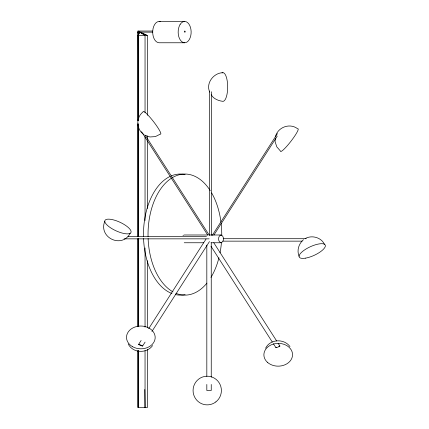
<?xml version="1.0" encoding="UTF-8"?>
<svg xmlns="http://www.w3.org/2000/svg" width="429" height="429" viewBox="0 0 429 429"><rect width="100%" height="100%" fill="white"/><g stroke="black" fill="none" stroke-linecap="round" stroke-linejoin="round"><path stroke-width="0.64" d="M275.391 138.058L275.086 141.661L276.791 146.831L280.41 150.987A14.334 1.973 -52.2 0 0 290.803 141.441A14.334 1.973 -52.2 0 0 297.656 128.78C290.02 122.78 278.11 126.989 275.541 136.256M104.773 221.305C98.209 237.586 121.895 248.933 130.18 233.312A14.334 4.714 24.7 0 0 116.028 220.667A14.334 4.714 24.7 0 0 107.609 225.547A14.334 4.714 24.7 0 0 130.18 233.312M138.149 120.662L138.149 35.532L139.731 32.111L147.394 35.532L147.394 115.299M137.988 120.662L137.988 35.532L139.731 32.111L145.045 35.532L145.045 112.618M145.099 342.117L142.584 346.047L140.583 345.533L138.588 344.423L141.114 340.476M148.686 328.646L206.033 239.055M212.301 235.328L277.418 133.591M151.93 331.445L209.449 241.586M213.948 234.995L277.247 136.106M278.11 343.238L279.906 346.047L277.912 347.158L275.911 347.672L276.496 347.222M265.594 348.219C270.184 338.899 284.127 338.395 289.993 346.632M152.617 345.554C146.75 353.786 132.808 353.281 128.217 343.967M303.485 239.682C298.74 243.661 296.648 250.429 299.051 256.252M138.588 344.423L140.589 344.937L142.584 346.047M183.001 235.51L183.596 235.119M305.137 238.604C311.685 234.808 321.117 237.317 324.463 244.246M138.138 32.148L138.218 32.111A0.563 0.343 90 0 0 138.363 31.934M278.904 346.198L279.906 346.047M222.935 72.678C213.626 72.807 205.539 83.306 209.743 92.079M221.015 234.99C217.685 235.736 217.685 242.015 221.015 242.76C224.346 242.015 224.346 235.736 221.015 234.99L208.977 234.99M159.186 21.45L184.652 21.45M138.041 31.033L152.729 31.033M139.731 32.111L137.956 32.111A0.563 0.343 90 0 1 137.768 31.376A0.563 0.343 90 0 1 138.218 31.07M152.729 32.148L137.956 32.111L138.004 120.452M137.988 35.532L145.045 35.532M184.652 42.771L159.186 42.771A10.661 6.489 90 0 1 152.719 31.183A10.661 6.489 90 0 1 160.312 21.611M184.229 234.99L207.641 234.99M128.046 236.406L206.456 236.406M223.198 238.706L306.236 238.706M124.088 238.846L209.137 238.846M223.059 241.146L302.145 241.146M184.229 242.76L203.625 242.76M210.982 242.76L221.015 242.76M144.766 135.167L149.903 136.969L155.352 136.61L160.28 134.143A14.334 1.973 52.2 0 0 153.426 121.487A14.334 1.973 52.2 0 0 143.029 111.942C135.618 117.626 136.261 129.644 144.058 134.701M147.233 35.532L139.967 32.111L146.766 35.532M145.318 135.339L209.336 235.349M213.76 242.707L276.667 340.991M141.538 131.671L207.733 235.092M210.993 246.251L272.302 342.042M273.386 343.731L275.911 347.672M211.207 94.766C213.486 98.842 218.458 100.858 222.935 101.346A14.334 4.74 -90 0 0 227.649 85.607A14.334 4.74 -90 0 0 222.007 72.957M138.428 33.253L137.956 32.111L138.149 35.532M144.787 389.478L145.045 407.55L145.045 350.573M138.251 32.111L138.352 66.913M138.004 123.793L138.063 236.894M138.063 238.905L138.106 326.571M138.122 350.665L138.149 407.55L138.149 350.573M211.379 91.752L211.379 235.376M211.245 242.787L211.245 377.112M211.245 384.464L211.245 390.481L206.821 390.481L206.821 384.448M209.631 91.093L209.631 235.017M206.821 245.104L206.821 376.41M147.394 136.079L147.394 139.43M147.394 140.771L147.394 208.473M147.394 260.757L147.394 327.783M147.394 349.233L147.394 407.55L137.988 407.55L137.988 350.573M145.045 136.749L145.045 220.538M145.045 248.021L145.045 327.113M138.149 124.013L138.149 236.626M138.149 238.637L138.149 326.442M137.988 124.013L137.988 236.626M137.988 238.637L137.988 326.442M148.053 236.572A60.548 36.856 -90 0 1 169.787 179.354A60.548 36.856 -90 0 1 210.258 190.653M211.631 192.911A60.548 36.856 -90 0 1 220.967 222.136M221.123 223.434A60.548 36.856 -90 0 1 221.75 235.242M221.434 242.482A60.548 36.856 -90 0 1 220.045 252.799M218.946 257.749A60.548 36.856 -90 0 1 210.955 277.391M206.907 283.14A60.548 36.856 -90 0 1 175.938 293.313M173.037 291.908A60.548 36.856 -90 0 1 148.112 238.556M185.146 294.61A60.548 36.856 -90 0 1 175.52 294.61M171.97 293.549A60.548 36.856 -90 0 1 143.554 238.556M143.495 236.572A60.548 36.856 -90 0 1 170.206 176.362M171.38 175.847A60.548 36.856 -90 0 1 185.146 174.549M185.055 31.934A0.563 0.343 -90 0 0 184.829 31.033A0.563 0.343 -90 0 0 184.465 31.805A0.563 0.343 -90 0 0 185.055 31.934M180.062 24.571A10.661 6.489 90 0 0 182.974 42.407A10.661 6.489 90 0 0 190.921 29.354A10.661 6.489 90 0 0 180.062 24.571M132.738 346.788A14.334 11.395 0.6 0 0 155.132 338.347A14.334 11.395 0.6 0 0 134.647 327.118A14.334 11.395 0.6 0 0 132.738 346.788M267.551 362.419A14.334 11.395 -0.6 0 0 291.843 358.253A14.334 11.395 -0.6 0 0 275.257 343.629A14.334 11.395 -0.6 0 0 267.551 362.419M305.469 258.156A14.334 4.714 -24.7 0 0 325.391 245.844A14.334 4.714 -24.7 0 0 305.807 249.142A14.334 4.714 -24.7 0 0 305.469 258.156M215.851 401.914A14.334 14.162 -90 0 0 212.65 377.3A14.334 14.162 -90 0 0 193.189 392.412A14.334 14.162 -90 0 0 215.851 401.914"/></g></svg>
